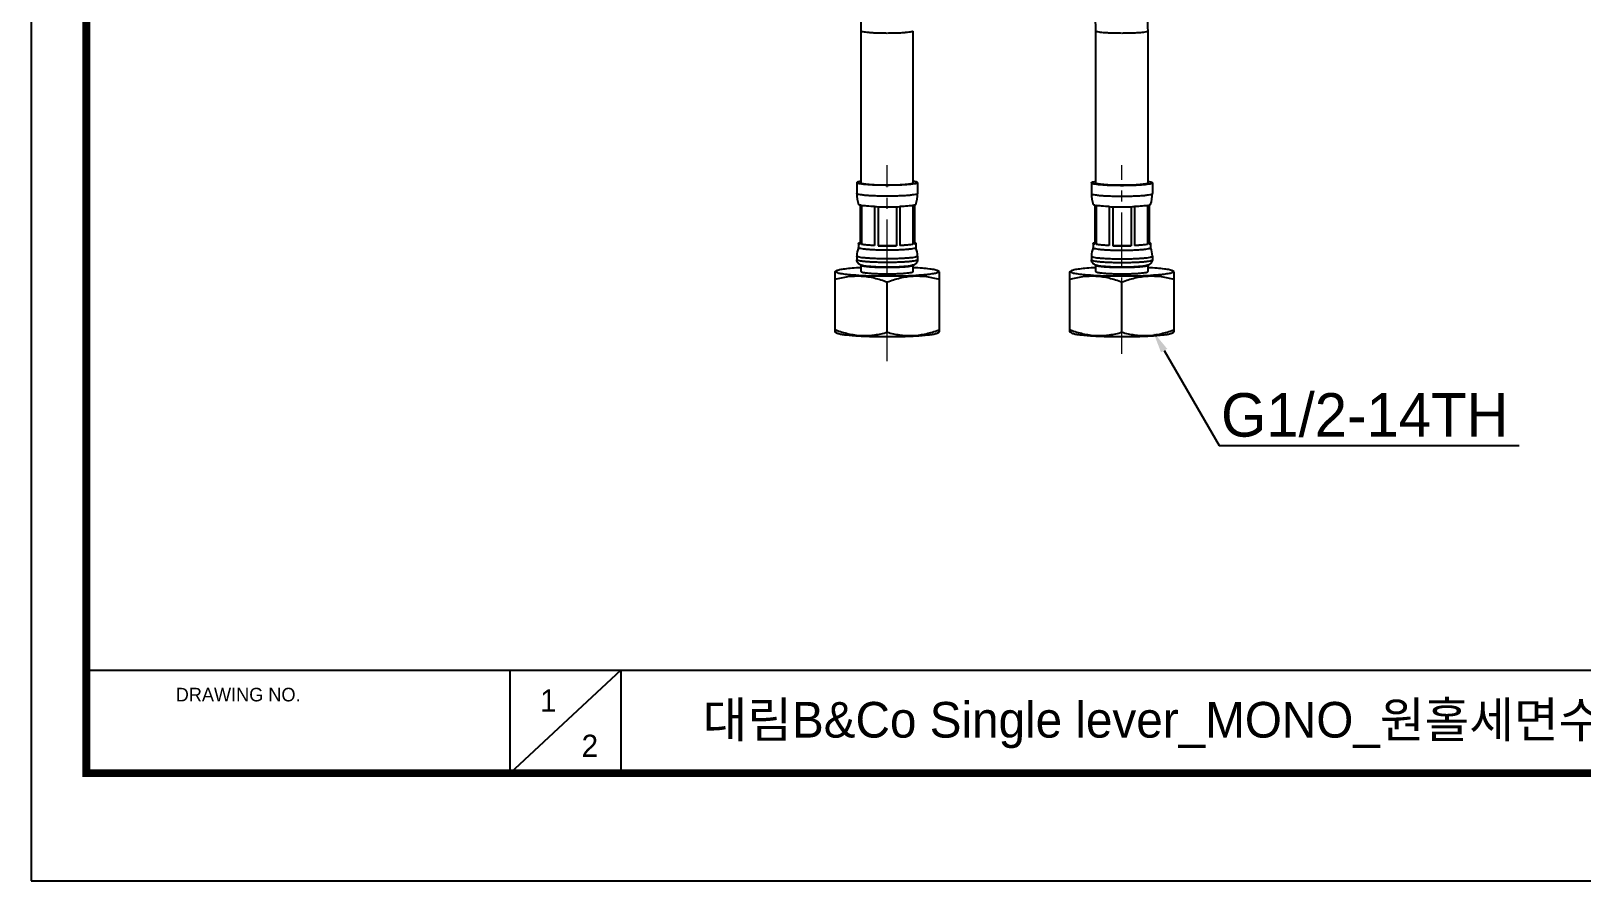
# Model space of a CAD drawing. Extents: x 0 to 790, y 0 to 579.
# Drawn here: x 0 to 356.9, y 0 to 195.4 of the extents above; entities that cross this region are included whole.
import ezdxf
from ezdxf import colors
from ezdxf.entities.mleader import LeaderData, LeaderLine
from ezdxf.math import Vec2, Vec3

# ---------------------------------------------------------------- set-up
doc = ezdxf.new("R2010")
doc.units = 0
doc.header["$LTSCALE"] = 10
doc.header["$MEASUREMENT"] = 0
doc.linetypes.add('CENTER', pattern=[2, 1.25, -0.25, 0.25, -0.25])
doc.layers.get('0').update_dxf_attribs({"linetype": 'CONTINUOUS'})
doc.layers.add('BODY', color=7, linetype='CONTINUOUS')
doc.layers.add('DEF_LAYER_ASSEM_MEMBER', color=7, linetype='CONTINUOUS')
doc.styles.add('Daelim Dimension', font='')
doc.styles.get('Daelim Dimension').set_extended_font_data('나눔고딕')

msp = doc.modelspace()

# ---------------------------------------------------------------- linework, layer by layer
at = {"color": 5}
msp.add_line((12.7, 48.49), (648.72, 48.49), dxfattribs=at)
at = {"color": 5, "ltscale": 40}
for p, q in [((110.19, 48.49), (110.19, 24.69)), ((110.19, 48.49), (110.19, 24.69)), ((135.67, 48.49), (110.19, 24.69)), ((135.67, 48.49), (110.19, 24.69)), ((135.67, 48.49), (135.67, 24.69)), ((135.67, 48.49), (135.67, 24.69))]:
    msp.add_line(p, q, dxfattribs=at)
at = {"ltscale": 0.5}
msp.add_lwpolyline([(0, 0), (789.88, 0), (789.88, 578.76), (0, 578.76)], close=True, dxfattribs=at)
at = {"color": 5, "linetype": 'ByBlock', "lineweight": 200, "const_width": 1.82}
msp.add_lwpolyline([(12.7, 24.78), (777.1, 24.78), (777.1, 565.32), (12.7, 565.32)], close=True, dxfattribs=at)
at = {"layer": 'BODY', "color": 1, "linetype": 'CENTER', "lineweight": 5}
for p, q in [((197, 119.55), (197, 164.55)), ((251, 121.22), (251, 164.55))]:
    msp.add_line(p, q, dxfattribs=at)
at = {"layer": 'DEF_LAYER_ASSEM_MEMBER', "color": 7, "linetype": 'Continuous'}
for p, q in [((191, 160.55), (191, 195.42)), ((203, 160.55), (203, 195.42)), ((245, 160.55), (245, 195.41)), ((257, 160.55), (257, 195.41)), ((190, 160.55), (190, 158.06)), ((204, 160.55), (204, 158.06)), ((244, 160.55), (244, 158.06)), ((258, 160.55), (258, 158.06)), ((190.75, 155.38), (190.75, 146.42)), ((191.08, 155.31), (191.08, 146.35)), ((194.09, 155.05), (194.09, 146.09)), ((194.88, 155.02), (194.88, 146.06)), ((199.12, 155.02), (199.12, 146.06)), ((199.93, 155.05), (199.93, 146.09)), ((202.92, 155.31), (202.92, 146.35)), ((203.25, 155.38), (203.25, 146.42)), ((244.75, 155.38), (244.75, 146.42)), ((245.08, 155.31), (245.08, 146.35)), ((248.07, 155.05), (248.07, 146.09)), ((248.88, 155.02), (248.88, 146.06)), ((253.12, 155.02), (253.12, 146.06)), ((253.91, 155.05), (253.91, 146.09)), ((256.92, 155.31), (256.92, 146.35)), ((257.25, 155.38), (257.25, 146.42)), ((190.4, 146.6), (190.4, 145.61)), ((194.09, 146.09), (191.08, 146.35)), ((202.92, 146.35), (199.93, 146.09)), ((203.6, 146.6), (203.6, 145.61)), ((244.4, 146.6), (244.4, 145.61)), ((248.07, 146.09), (245.08, 146.35)), ((256.92, 146.35), (253.91, 146.09)), ((257.6, 146.6), (257.6, 145.61)), ((190, 143.65), (190, 142.82)), ((199.12, 146.06), (194.88, 146.06)), ((204, 143.65), (204, 142.82)), ((244, 143.65), (244, 142.82)), ((253.12, 146.06), (248.88, 146.06)), ((258, 143.65), (258, 142.82)), ((184.97, 140.06), (185.36, 140.28)), ((185, 126.23), (185, 140.08)), ((191, 140.13), (191, 141.56)), ((203, 140.13), (203, 141.55)), ((209.03, 140.06), (208.64, 140.28)), ((209, 126.23), (209, 140.08)), ((238.97, 140.06), (239.36, 140.28)), ((239, 126.23), (239, 140.08)), ((245, 140.13), (245, 141.56)), ((257, 140.13), (257, 141.55)), ((263.03, 140.06), (262.64, 140.28)), ((263, 126.23), (263, 140.08)), ((197, 126.17), (197, 137.72)), ((251, 126.17), (251, 137.72)), ((185.36, 126.02), (184.97, 126.25)), ((208.64, 126.02), (209.03, 126.25)), ((239.36, 126.02), (238.97, 126.25)), ((262.64, 126.02), (263.03, 126.25))]:
    msp.add_line(p, q, dxfattribs=at)
for centre, radius, start, end in [((211.13, 195.41), 33.87, 0.0066, 30.2245), ((192.5, 150.47), 10.5, 98.4579, 98.5919), ((192.56, 150.07), 10.91, 98.3047, 98.4577), ((201.43, 150.07), 10.91, 81.5423, 81.6953), ((201.49, 150.47), 10.5, 81.4081, 81.5421), ((246.5, 150.49), 10.48, 98.4607, 98.6001), ((246.56, 150.07), 10.9, 98.3046, 98.4606), ((255.44, 150.07), 10.9, 81.5394, 81.6954), ((255.5, 150.49), 10.48, 81.3999, 81.5393), ((198.04, 158.06), 8.04, 180.0568, 198.2096), ((195.96, 158.06), 8.04, 341.7904, 359.943), ((252.04, 158.06), 8.04, 180.0568, 198.2096), ((249.96, 158.06), 8.04, 341.7904, 359.943), ((196.66, 215.58), 60.58, 267.5601, 268.3107), ((197, 228.24), 73.25, 268.341, 271.659), ((197.4, 213.89), 58.9, 271.6786, 272.4623), ((250.6, 213.89), 58.9, 267.5377, 268.3214), ((251, 228.24), 73.25, 268.341, 271.659), ((251.33, 215.58), 60.58, 271.6893, 272.4399), ((195.02, 143.65), 5.02, 156.8312, 179.9984), ((197, 219.28), 73.25, 268.341, 271.659), ((198.98, 143.65), 5.02, 0.0032, 23.1672), ((249.02, 143.65), 5.02, 156.8312, 179.9984), ((251, 219.28), 73.25, 268.341, 271.659), ((252.98, 143.65), 5.02, 0.0032, 23.1672), ((195.08, 153.13), 28.22, 249.0652, 250.2444), ((198.92, 153.13), 28.22, 289.7556, 290.9348), ((249.08, 153.13), 28.22, 249.0652, 250.2444), ((252.92, 153.13), 28.22, 289.7556, 290.9348)]:
    msp.add_arc(centre, radius, start, end, dxfattribs=at)
for points, start_tangent, end_tangent in [([(191, 195.42), (191.53, 202.35), (193.1, 209.13), (195.67, 215.59), (199.2, 221.59)], (0, 1), (0.570355, 0.821398)), ([(257, 195.41), (256.47, 202.35), (254.9, 209.12), (252.33, 215.58), (248.8, 221.58)], (0, 1), (-0.570355, 0.821398)), ([(190.94, 160.85), (190.53, 160.78), (190.24, 160.71), (190.13, 160.67), (190.06, 160.63), (190, 160.55)], (-0.988776, -0.149403), (0, -1)), ([(204, 160.55), (203.94, 160.63), (203.87, 160.67), (203.76, 160.71), (203.47, 160.78), (203.06, 160.85)], (0, 1), (-0.988776, 0.149403)), ([(244, 160.55), (244.06, 160.63), (244.13, 160.67), (244.24, 160.71), (244.53, 160.78), (244.93, 160.85)], (0, 1), (0.988755, 0.149545)), ([(257.07, 160.85), (257.47, 160.78), (257.76, 160.71), (257.87, 160.67), (257.94, 160.63), (258, 160.55)], (0.988755, -0.149545), (0, -1)), ([(204, 160.55), (203.97, 160.49), (203.87, 160.43), (203.47, 160.31), (202.82, 160.21), (201.95, 160.12), (200.89, 160.04), (199.68, 159.98), (198.37, 159.95), (197, 159.94), (195.63, 159.95), (194.32, 159.98), (193.11, 160.04), (192.05, 160.12), (191.18, 160.21), (190.53, 160.31), (190.13, 160.43), (190.03, 160.49), (190, 160.55)], (0, -1), (0, 1)), ([(191, 160.55), (191.03, 160.5), (191.11, 160.45), (191.46, 160.35), (192.01, 160.26), (192.76, 160.18), (193.67, 160.12), (194.7, 160.07), (195.83, 160.04), (197, 160.03), (198.17, 160.04), (199.3, 160.07), (200.33, 160.12), (201.24, 160.18), (201.99, 160.26), (202.54, 160.35), (202.88, 160.45), (202.97, 160.5), (203, 160.55)], (0, -1), (0, 1)), ([(244, 160.55), (244.03, 160.49), (244.13, 160.43), (244.53, 160.31), (245.18, 160.21), (246.05, 160.12), (247.11, 160.04), (248.32, 159.98), (249.63, 159.95), (251, 159.94), (252.37, 159.95), (253.68, 159.98), (254.89, 160.04), (255.95, 160.12), (256.82, 160.21), (257.47, 160.31), (257.87, 160.43), (257.97, 160.49), (258, 160.55)], (0, -1), (0, 1)), ([(245, 160.55), (245.03, 160.49), (245.11, 160.44), (245.46, 160.34), (246.01, 160.25), (246.76, 160.18), (247.67, 160.11), (248.7, 160.06), (249.83, 160.03), (251, 160.02), (252.17, 160.03), (253.3, 160.06), (254.33, 160.11), (255.24, 160.18), (255.99, 160.25), (256.54, 160.34), (256.88, 160.44), (256.97, 160.49), (257, 160.55)], (0, -1), (0, 1)), ([(190.75, 155.38), (190.5, 155.47), (190.43, 155.51), (190.4, 155.55)], (-0.96856, 0.248781), (-0.313972, 0.949432)), ([(191.08, 155.31), (190.99, 155.33), (190.75, 155.38)], (-0.984673, 0.174413), (-0.96856, 0.248781)), ([(194.09, 155.05), (192.33, 155.16), (191.63, 155.23), (191.08, 155.31)], (-0.999082, 0.042846), (-0.984673, 0.174413)), ([(202.92, 155.31), (202.36, 155.23), (201.67, 155.16), (199.93, 155.05)], (-0.984824, -0.173557), (-0.999072, -0.043063)), ([(203.25, 155.38), (203.18, 155.36), (202.92, 155.31)], (-0.96856, -0.248781), (-0.984824, -0.173557)), ([(203.6, 155.55), (203.56, 155.51), (203.5, 155.47), (203.25, 155.38)], (-0.313991, -0.949426), (-0.96856, -0.248781)), ([(244.75, 155.38), (244.5, 155.47), (244.43, 155.51), (244.4, 155.55)], (-0.96856, 0.248781), (-0.313972, 0.949432)), ([(244.75, 155.38), (244.82, 155.36), (245.08, 155.31)], (0.96856, -0.248781), (0.984824, -0.173557)), ([(248.07, 155.05), (246.33, 155.16), (245.64, 155.23), (245.08, 155.31)], (-0.999072, 0.043063), (-0.984824, 0.173557)), ([(256.92, 155.31), (256.37, 155.23), (255.67, 155.16), (253.91, 155.05)], (-0.984673, -0.174413), (-0.999082, -0.042846)), ([(256.92, 155.31), (257.01, 155.33), (257.25, 155.38)], (0.984673, 0.174413), (0.96856, 0.248781)), ([(257.6, 155.55), (257.56, 155.51), (257.5, 155.47), (257.25, 155.38)], (-0.313991, -0.949426), (-0.96856, -0.248781)), ([(190.4, 146.6), (190.45, 146.67), (190.52, 146.71), (190.61, 146.75)], (0, 1), (0.948651, 0.316325)), ([(190.75, 146.42), (190.6, 146.46), (190.49, 146.51), (190.4, 146.6)], (-0.96856, 0.248781), (0, 1)), ([(190.61, 146.75), (190.65, 146.76), (190.75, 146.79)], (0.948651, 0.316325), (0.96856, 0.248781)), ([(194.09, 146.09), (192.33, 146.19), (191.63, 146.27), (191.08, 146.35)], (-0.999082, 0.042846), (-0.984673, 0.174413)), ([(202.92, 146.35), (202.36, 146.27), (201.67, 146.19), (199.93, 146.09)], (-0.984824, -0.173557), (-0.999072, -0.043063)), ([(203.25, 146.79), (203.29, 146.78), (203.39, 146.75)], (0.96856, -0.248781), (0.948651, -0.316325)), ([(203.6, 146.6), (203.51, 146.51), (203.4, 146.46), (203.25, 146.42)], (0, -1), (-0.96856, -0.248781)), ([(203.39, 146.75), (203.48, 146.71), (203.55, 146.67), (203.6, 146.6)], (0.948651, -0.316325), (0, -1)), ([(244.4, 146.6), (244.45, 146.67), (244.52, 146.71), (244.61, 146.75)], (0, 1), (0.948651, 0.316325)), ([(244.75, 146.42), (244.6, 146.46), (244.49, 146.51), (244.4, 146.6)], (-0.96856, 0.248781), (0, 1)), ([(244.61, 146.75), (244.65, 146.76), (244.75, 146.79)], (0.948651, 0.316325), (0.96856, 0.248781)), ([(248.07, 146.09), (246.33, 146.19), (245.64, 146.27), (245.08, 146.35)], (-0.999072, 0.043063), (-0.984824, 0.173557)), ([(256.92, 146.35), (256.37, 146.27), (255.67, 146.19), (253.91, 146.09)], (-0.984673, -0.174413), (-0.999082, -0.042846)), ([(257.25, 146.79), (257.29, 146.78), (257.39, 146.75)], (0.96856, -0.248781), (0.948651, -0.316325)), ([(257.6, 146.6), (257.51, 146.51), (257.4, 146.46), (257.25, 146.42)], (0, -1), (-0.96856, -0.248781)), ([(257.39, 146.75), (257.48, 146.71), (257.55, 146.67), (257.6, 146.6)], (0.948651, -0.316325), (0, -1)), ([(190.98, 141.56), (190.39, 141.91), (190.11, 142.31), (190, 142.82)], (-0.945241, 0.326374), (0, 1)), ([(203.6, 145.61), (203.57, 145.55), (203.47, 145.49), (203.1, 145.38), (202.49, 145.29), (201.67, 145.2), (200.67, 145.13), (199.53, 145.07), (198.29, 145.04), (197, 145.03), (195.71, 145.04), (194.47, 145.07), (193.33, 145.13), (192.33, 145.2), (191.51, 145.29), (190.9, 145.38), (190.53, 145.49), (190.43, 145.55), (190.4, 145.61)], (0, -1), (0, 1)), ([(204, 142.82), (203.88, 142.29), (203.59, 141.89), (202.98, 141.55)], (0, -1), (-0.951446, -0.307816)), ([(244.98, 141.56), (244.39, 141.91), (244.11, 142.31), (244, 142.82)], (-0.945241, 0.326374), (0, 1)), ([(244.4, 145.61), (244.43, 145.55), (244.53, 145.49), (244.9, 145.38), (245.51, 145.29), (246.33, 145.2), (247.33, 145.13), (248.47, 145.07), (249.71, 145.04), (251, 145.03), (252.29, 145.04), (253.53, 145.07), (254.67, 145.13), (255.67, 145.2), (256.49, 145.29), (257.1, 145.38), (257.47, 145.49), (257.57, 145.55), (257.6, 145.61)], (0, -1), (0, 1)), ([(258, 142.82), (257.88, 142.29), (257.59, 141.89), (256.98, 141.55)], (0, -1), (-0.951446, -0.307816)), ([(185.36, 140.28), (185.28, 140.23), (185.23, 140.17), (185.22, 140.12), (185.25, 140.06), (185.3, 140.01), (185.39, 139.95), (185.52, 139.9), (185.68, 139.84), (186.09, 139.74), (186.63, 139.64), (187.29, 139.54), (188.06, 139.46), (188.94, 139.38), (189.91, 139.31), (192.08, 139.19), (194.48, 139.12), (197, 139.1)], (-0.86923, -0.494407), (1, 0)), ([(190.97, 141.01), (188.9, 140.87), (187.23, 140.7), (186.57, 140.6), (186.03, 140.5), (185.63, 140.39), (185.36, 140.28)], (-0.998652, -0.051908), (-0.86923, -0.494407)), ([(191.33, 141.46), (190.98, 141.56)], (-0.975881, 0.218302), (-0.945241, 0.326374)), ([(191, 140.13), (191.03, 140.07), (191.11, 140.02), (191.46, 139.93), (192.01, 139.84), (192.76, 139.76), (193.67, 139.69), (194.7, 139.64), (195.83, 139.61), (197, 139.6)], (0, -1), (1, 0)), ([(191.16, 141.5), (191.46, 141.42), (191.93, 141.34), (192.54, 141.27), (193.27, 141.21), (195.02, 141.13), (197, 141.1)], (0.936164, -0.351563), (1, 0)), ([(202.8, 141.62), (202.77, 141.57), (202.69, 141.52), (202.36, 141.43), (201.82, 141.34), (201.1, 141.26), (200.22, 141.2), (199.22, 141.15), (198.13, 141.12), (197, 141.11), (195.87, 141.12), (194.78, 141.15), (193.78, 141.2), (192.9, 141.26), (192.18, 141.34), (191.64, 141.43), (191.31, 141.52), (191.23, 141.57), (191.2, 141.62)], (0, -1), (0, 1)), ([(191.68, 141.39), (191.59, 141.41), (191.33, 141.46)], (-0.986756, 0.16221), (-0.975881, 0.218302)), ([(197, 141.1), (198.98, 141.13), (200.74, 141.21), (201.48, 141.27), (202.08, 141.34), (202.55, 141.42), (202.85, 141.5)], (1, 0), (0.933107, 0.359598)), ([(202.63, 141.45), (201.65, 141.31), (200.33, 141.2), (198.74, 141.13), (197, 141.11)], (-0.977567, -0.210625), (-1, -0.000002)), ([(197, 139.1), (199.52, 139.12), (201.92, 139.19), (204.09, 139.31), (205.06, 139.38), (205.93, 139.46), (206.71, 139.54), (207.37, 139.64), (207.91, 139.74), (208.32, 139.84), (208.48, 139.9), (208.6, 139.95), (208.7, 140.01), (208.75, 140.06), (208.78, 140.12), (208.76, 140.17), (208.72, 140.23), (208.64, 140.28)], (1, 0), (-0.86923, 0.494407)), ([(197, 139.6), (198.17, 139.61), (199.3, 139.64), (200.33, 139.69), (201.24, 139.76), (201.99, 139.84), (202.54, 139.93), (202.88, 140.02), (202.97, 140.07), (203, 140.13)], (1, 0), (0, 1)), ([(202.98, 141.55), (202.63, 141.45)], (-0.951446, -0.307816), (-0.977567, -0.210625)), ([(208.64, 140.28), (208.37, 140.39), (207.97, 140.5), (207.43, 140.6), (206.77, 140.7), (205.1, 140.87), (203.03, 141.01)], (-0.86923, 0.494407), (-0.998652, 0.051908)), ([(239.36, 140.28), (239.28, 140.23), (239.23, 140.17), (239.22, 140.12), (239.25, 140.06), (239.3, 140.01), (239.39, 139.95), (239.52, 139.9), (239.68, 139.84), (240.09, 139.74), (240.63, 139.64), (241.29, 139.54), (242.06, 139.46), (242.94, 139.38), (243.91, 139.31), (246.08, 139.19), (248.48, 139.12), (251, 139.1)], (-0.86923, -0.494407), (1, 0)), ([(244.97, 141.01), (242.9, 140.87), (241.23, 140.7), (240.57, 140.6), (240.03, 140.5), (239.63, 140.39), (239.36, 140.28)], (-0.998652, -0.051908), (-0.86923, -0.494407)), ([(245.33, 141.46), (244.98, 141.56)], (-0.975881, 0.218302), (-0.945241, 0.326374)), ([(245, 140.13), (245.03, 140.07), (245.11, 140.02), (245.46, 139.93), (246.01, 139.84), (246.76, 139.76), (247.67, 139.69), (248.7, 139.64), (249.83, 139.61), (251, 139.6)], (0, -1), (1, 0)), ([(245.16, 141.5), (245.46, 141.42), (245.93, 141.34), (246.54, 141.27), (247.27, 141.21), (249.02, 141.13), (251, 141.1)], (0.936164, -0.351563), (1, 0)), ([(256.8, 141.62), (256.77, 141.57), (256.69, 141.52), (256.36, 141.43), (255.82, 141.34), (255.1, 141.26), (254.22, 141.2), (253.22, 141.15), (252.13, 141.12), (251, 141.11), (249.87, 141.12), (248.78, 141.15), (247.78, 141.2), (246.9, 141.26), (246.18, 141.34), (245.64, 141.43), (245.31, 141.52), (245.23, 141.57), (245.2, 141.62)], (0, -1), (0, 1)), ([(245.68, 141.39), (245.59, 141.41), (245.33, 141.46)], (-0.986756, 0.16221), (-0.975881, 0.218302)), ([(251, 141.1), (252.98, 141.13), (254.74, 141.21), (255.48, 141.27), (256.08, 141.34), (256.55, 141.42), (256.85, 141.5)], (1, 0), (0.933107, 0.359598)), ([(256.63, 141.45), (255.65, 141.31), (254.33, 141.2), (252.74, 141.13), (251, 141.11)], (-0.977567, -0.210625), (-1, -0.000002)), ([(251, 139.1), (253.52, 139.12), (255.92, 139.19), (258.09, 139.31), (259.06, 139.38), (259.93, 139.46), (260.71, 139.54), (261.37, 139.64), (261.91, 139.74), (262.32, 139.84), (262.48, 139.9), (262.6, 139.95), (262.7, 140.01), (262.75, 140.06), (262.78, 140.12), (262.76, 140.17), (262.72, 140.23), (262.64, 140.28)], (1, 0), (-0.86923, 0.494407)), ([(251, 139.6), (252.17, 139.61), (253.3, 139.64), (254.33, 139.69), (255.24, 139.76), (255.99, 139.84), (256.54, 139.93), (256.88, 140.02), (256.97, 140.07), (257, 140.13)], (1, 0), (0, 1)), ([(256.98, 141.55), (256.63, 141.45)], (-0.951446, -0.307816), (-0.977567, -0.210625)), ([(262.64, 140.28), (262.37, 140.39), (261.97, 140.5), (261.43, 140.6), (260.77, 140.7), (259.1, 140.87), (257.03, 141.01)], (-0.86923, 0.494407), (-0.998652, 0.051908)), ([(185, 138.33), (187.97, 138.96), (191, 139.09), (194.03, 138.65), (197, 137.72)], (0.962517, 0.271221), (0.93409, -0.357036)), ([(197, 137.72), (199.97, 138.65), (203, 139.09), (206.03, 138.96), (209, 138.33)], (0.93409, 0.357036), (0.962517, -0.271221)), ([(239, 138.33), (241.97, 138.96), (245, 139.09), (248.03, 138.65), (251, 137.72)], (0.962517, 0.271221), (0.93409, -0.357036)), ([(251, 137.72), (253.97, 138.65), (257, 139.09), (260.03, 138.96), (263, 138.33)], (0.93409, 0.357036), (0.962517, -0.271221)), ([(185.36, 126.02), (185.56, 125.93), (185.86, 125.85), (186.7, 125.68), (187.87, 125.53), (189.33, 125.4), (191.03, 125.29), (192.91, 125.22), (197, 125.15)], (0.86923, -0.494407), (1, 0)), ([(185.54, 126.57), (188.39, 125.75), (191.28, 125.39), (194.17, 125.56), (197, 126.17)], (0.941196, -0.337862), (0.962555, 0.271085)), ([(197, 126.17), (199.83, 125.56), (202.72, 125.39), (205.61, 125.75), (208.46, 126.57)], (0.962555, -0.271085), (0.941196, 0.337861)), ([(197, 125.15), (201.09, 125.22), (202.97, 125.29), (204.67, 125.4), (206.13, 125.53), (207.3, 125.68), (208.14, 125.85), (208.44, 125.93), (208.64, 126.02)], (1, 0), (0.86923, 0.494407)), ([(239.36, 126.02), (239.56, 125.93), (239.86, 125.85), (240.7, 125.68), (241.87, 125.53), (243.33, 125.4), (245.03, 125.29), (246.91, 125.22), (251, 125.15)], (0.86923, -0.494407), (1, 0)), ([(239.54, 126.57), (242.39, 125.75), (245.28, 125.39), (248.17, 125.56), (251, 126.17)], (0.941196, -0.337862), (0.962555, 0.271085)), ([(251, 126.17), (253.83, 125.56), (256.72, 125.39), (259.61, 125.75), (262.46, 126.57)], (0.962555, -0.271085), (0.941196, 0.337861)), ([(251, 125.15), (255.09, 125.22), (256.97, 125.29), (258.67, 125.4), (260.13, 125.53), (261.3, 125.68), (262.14, 125.85), (262.44, 125.93), (262.64, 126.02)], (1, 0), (0.86923, 0.494407))]:
    msp.add_spline(points, degree=3, dxfattribs=dict(at, start_tangent=start_tangent, end_tangent=end_tangent))
at = {"layer": 'DEF_LAYER_ASSEM_MEMBER', "color": 9, "linetype": 'Continuous'}
for points, start_tangent, end_tangent in [([(197, 194.89), (195.83, 194.9), (194.7, 194.93), (193.67, 194.98), (192.76, 195.05), (192.01, 195.13), (191.46, 195.22), (191.11, 195.32), (191.03, 195.37), (191, 195.42)], (-1, 0), (0, 1)), ([(203, 195.42), (202.97, 195.37), (202.88, 195.32), (202.54, 195.22), (201.99, 195.13), (201.24, 195.05), (200.33, 194.98), (199.3, 194.93), (198.17, 194.9), (197, 194.89)], (0, -1), (-1, 0)), ([(251, 194.89), (249.83, 194.9), (248.7, 194.93), (247.67, 194.98), (246.76, 195.04), (246.01, 195.12), (245.46, 195.21), (245.11, 195.31), (245.03, 195.36), (245, 195.41)], (-1, 0), (0, 1)), ([(257, 195.41), (256.97, 195.36), (256.88, 195.31), (256.54, 195.21), (255.99, 195.12), (255.24, 195.04), (254.33, 194.98), (253.3, 194.93), (252.17, 194.9), (251, 194.89)], (0, -1), (-1, 0)), ([(204, 158.06), (203.97, 158), (203.87, 157.94), (203.47, 157.82), (202.82, 157.72), (201.95, 157.62), (200.89, 157.55), (199.68, 157.49), (198.37, 157.46), (197, 157.45), (195.63, 157.46), (194.32, 157.49), (193.11, 157.55), (192.05, 157.62), (191.18, 157.72), (190.53, 157.82), (190.13, 157.94), (190.03, 158), (190, 158.06)], (0, -1), (0, 1)), ([(244, 158.06), (244.03, 158), (244.13, 157.94), (244.53, 157.82), (245.18, 157.72), (246.05, 157.62), (247.11, 157.55), (248.32, 157.49), (249.63, 157.46), (251, 157.45), (252.37, 157.46), (253.68, 157.49), (254.89, 157.55), (255.95, 157.62), (256.82, 157.72), (257.47, 157.82), (257.87, 157.94), (257.97, 158), (258, 158.06)], (0, -1), (0, 1)), ([(204, 143.65), (203.97, 143.59), (203.87, 143.53), (203.47, 143.42), (202.82, 143.31), (201.95, 143.22), (200.89, 143.15), (199.68, 143.09), (198.37, 143.05), (197, 143.04), (195.63, 143.05), (194.32, 143.09), (193.11, 143.15), (192.05, 143.22), (191.18, 143.31), (190.53, 143.42), (190.13, 143.53), (190.03, 143.59), (190, 143.65)], (0, -1), (0, 1)), ([(197, 142.21), (195.63, 142.22), (194.32, 142.25), (193.11, 142.31), (192.05, 142.38), (191.18, 142.48), (190.53, 142.58), (190.13, 142.7), (190.03, 142.76), (190, 142.82)], (-1, 0), (0, 1)), ([(204, 142.82), (203.97, 142.76), (203.87, 142.7), (203.47, 142.58), (202.82, 142.48), (201.95, 142.38), (200.89, 142.31), (199.68, 142.25), (198.37, 142.22), (197, 142.21)], (0, -1), (-1, 0)), ([(244, 143.65), (244.03, 143.59), (244.13, 143.53), (244.53, 143.42), (245.18, 143.31), (246.05, 143.22), (247.11, 143.15), (248.32, 143.09), (249.63, 143.05), (251, 143.04), (252.37, 143.05), (253.68, 143.09), (254.89, 143.15), (255.95, 143.22), (256.82, 143.31), (257.47, 143.42), (257.87, 143.53), (257.97, 143.59), (258, 143.65)], (0, -1), (0, 1)), ([(244, 142.82), (244.03, 142.76), (244.13, 142.7), (244.53, 142.58), (245.18, 142.48), (246.05, 142.38), (247.11, 142.31), (248.32, 142.25), (249.63, 142.22), (251, 142.21)], (0, -1), (1, 0)), ([(251, 142.21), (252.37, 142.22), (253.68, 142.25), (254.89, 142.31), (255.95, 142.38), (256.82, 142.48), (257.47, 142.58), (257.87, 142.7), (257.97, 142.76), (258, 142.82)], (1, 0), (0, 1))]:
    msp.add_spline(points, degree=3, dxfattribs=dict(at, start_tangent=start_tangent, end_tangent=end_tangent))

# ---------------------------------------------------------------- texts
at = {"color": 5, "ltscale": 40, "style": 'Daelim Dimension'}
msp.add_text('DRAWING NO.', height=3.1171, dxfattribs=at).set_placement((33.3, 41.29))
at = {"char_height": 5.1, "width": 7.119, "attachment_point": 1, "style": 'Daelim Dimension'}
for s, insert in [('1', (117.12, 44.03)), ('2', (126.69, 33.63))]:
    msp.add_mtext(s, dxfattribs=dict(at, insert=insert))
at = {"color": 2, "insert": (154.51, 41.16), "char_height": 8.198, "width": 362.8925, "attachment_point": 1, "style": 'Daelim Dimension'}
msp.add_mtext('대림B&Co Single lever_MONO_원홀세면수전_DL L5510', dxfattribs=at)

# ---------------------------------------------------------------- leaders
at = {"ltscale": 0.5}
ml = msp.add_multileader_mtext('Standard', dxfattribs=at)
ml.set_content('G1/2-14TH', color=256, style='Daelim Dimension')
ml.set_leader_properties(color=5)
ml.build(insert=Vec2(0, 0))
ml.multileader.update_dxf_attribs({"text_left_attachment_type": 6, "text_right_attachment_type": 6, "dogleg_length": 0.36, "arrow_head_size": 5})
ctx = ml.context
ctx.base_point, ctx.char_height, ctx.arrow_head_size, ctx.landing_gap_size, ctx.plane_origin = Vec3(273.72, 100.16), 10, 5, 0.09, Vec3(258.19, 126.26)
ctx.left_attachment, ctx.right_attachment = 6, 6
notes = []
notes.append((ctx, [(0, (1, 1, 0), (273.36, 100.16), (1, 0), 0.36, [(0, [(258.19, 126.26)], 0, [])])]))
ctx.mtext.insert, ctx.mtext.flow_direction = Vec3(273.81, 112.16), 5
for ctx, leaders in notes:
    for number, flags, end, landing, length, lines in leaders:
        leader = LeaderData()
        leader.index, (leader.has_last_leader_line, leader.has_dogleg_vector, leader.attachment_direction) = number, flags
        leader.last_leader_point, leader.dogleg_vector, leader.dogleg_length = Vec3(end), Vec3(landing), length
        for number, points, colour, breaks in lines:
            line = LeaderLine()
            line.index, line.vertices, line.color, line.breaks = number, Vec3.list(points), colors.encode_raw_color(colour), breaks
            leader.lines.append(line)
        ctx.leaders.append(leader)

doc.saveas('drawing.dxf')
